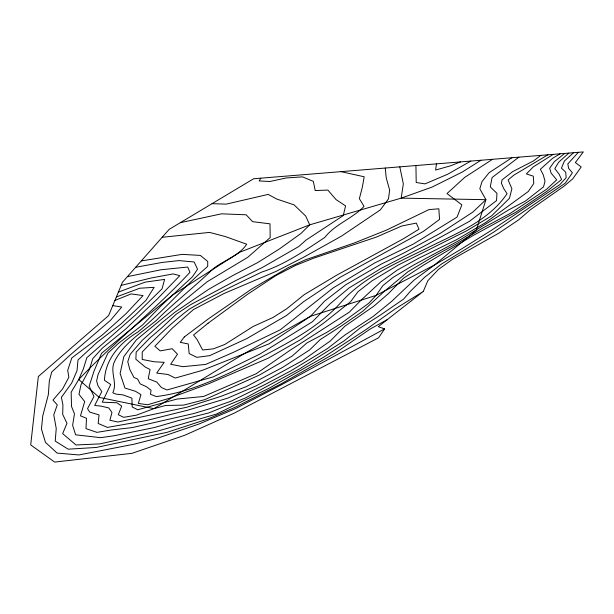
<?xml version="1.0" encoding="UTF-8"?>
<svg xmlns="http://www.w3.org/2000/svg" width="614" height="614" viewBox="0 0 614 614"><rect width="100%" height="100%" fill="white"/><g stroke="black" fill="none" stroke-linecap="round" stroke-linejoin="round"><path stroke-width="0.92" d="M436.439 163.877L435.61 170.04L450.269 165.895L460.423 161.919M423.284 291.458L427.797 280.775L438.396 269.469L452.84 259.062L498.545 233.32L518.561 219.935L530.458 209.681L564.066 186.188L572.808 178.758L581.189 166.962L575.356 162.556L583.3 151.919L253.628 178.758L169.165 229.36L122.485 282.21L108.624 315.611L38.337 376.52L30.7 444.92L54.654 462.081L131.972 453.332L184.845 435.234L234.318 413.099L378.546 337.815L384.61 328.92L378.262 326.679L423.284 291.458L395.324 308.796L365.576 329.864L323.056 357.563L269.638 387.964L216.351 414.105L159.586 430.56L99.99 443.884L75.975 444.973L62.651 433.607L66.987 423.284L62.689 414.419L62.927 404.964L61.4 397.319L71.684 383.075L77.019 370.672L78.009 359.934L97.258 342.198L120.92 324.038L145.963 300.376L154.122 287.344L139.739 288.219L116.361 296.969M260.796 178.175L259.131 180.938L269.83 181.498L286.254 177.96L302.487 176.863L313.34 181.376L315.197 190.547L327.868 190.079L336.096 199.634L345.59 205.867L343.249 215.598L306.14 240.005L298.849 246.483L262.447 267.443L236.198 280.345L190.616 304.651L176.241 314.191L161.85 327.769L149.762 338.099L136.185 352.083L135.855 359.221L145.403 367.149L150.062 369.498L148.235 378.738L156.77 382.085L161.444 387.518L166.977 389.967L213.089 376.927L259.837 354.101L312.373 321.79L330.033 303.838L349.059 287.974L380.895 268.533L425.671 245.362L469.48 221.324L496.526 200.632L496.972 193.333L490.287 186.932L492.067 177.546L518.899 157.161M578.327 152.326L567.82 163.93L568.618 168.351L572.417 172.787L565.241 183.172L493.441 232.299L441.328 264.143L424.481 277.405L410.198 291.466L403.575 299.125L381.025 314.644L359.896 328.168L343.955 340.993L299.494 368.93L245.224 398.049L208.906 412.884L177.976 420.705L154.605 427.482L114.626 435.664L100.711 437.667L75.606 434.812L72.636 425.249L74.463 413.828L71.5 406.43L71.163 392.208L78.761 379.521L83.258 369.183L86.858 357.67L135.195 315.251L162.027 288.841L164.629 279.401L145.127 282.141L118.372 292.118M573.537 152.717L564.396 161.029L561.457 168.121L565.686 172.219L566.162 177.699L559.784 184.668L491.76 230.12L461.598 248.916L434.413 265.056L376.098 295.388L310.523 316.279L244.004 353.794L153.907 408.655L136.492 415.141L123.713 417.32L118.295 414.711L121.695 406.146L116.952 402.769L102.239 402.193L110.704 384.487L104.464 380.289C105.232 358.929 120.459 342.351 138.02 331.959C162.817 311.789 183.463 287.268 207.693 266.415L207.739 261.457L200.333 255.416L182.105 254.365L141.289 260.919M568.787 153.101L558.686 162.203L554.81 168.612L559.093 174.115L561.595 179.526L546.813 191.415L516.205 212.014L472.788 235.722L423.645 265.041L403.544 278.188L388.155 293.83L373.865 306.156L344.914 326.195L330.271 341.016L302.096 360.848L256.222 385.792L227.456 398.225L187.423 410.275L146.462 420.521L107.412 427.405L98.186 423.483L99.054 414.918L89.682 412.086L87.526 408.663L93.957 396.506L89.16 386.122L94.08 370.971L101.609 353.242L172.68 294.989L192.512 276.714L197.547 269.201L194.154 261.994L178.973 260.589L162.203 262.431L135.663 267.29M564.703 153.431L554.258 161.751L549.66 168.228L551.103 173.087L556.729 179.864L546.537 189.304L510.034 213.518L482.796 228.032L458.197 242.845L433.238 256.598L407.911 271.772L383.973 291.65L362.797 311.214L340.824 326.326L320.117 339.665L309.679 349.903L282.739 367.333L245.999 386.766L220.395 396.537L186.679 407.266L117.88 422.01L109.883 420.26L111.963 412.524L108.785 407.942L101.333 406.169L94.679 405.455L101.817 391.617L98.025 385.861L96.621 380.972L98.048 374.594L107.872 353.173L118.279 343.502L142.555 324.959L161.014 305.856L172.68 294.989L239.759 252.224L309.717 224.831L401.195 198.13L432.095 187.07L462.304 172.035L480.946 160.254M540.85 155.373L533.612 160.845L512.606 171.659L501.976 179.956L501.469 183.371L503.756 188.621L507.072 193.679C488.483 221.232 456.156 233.489 427.613 247.81C397.043 262.992 363.933 276.599 340.732 302.648C315.657 330.486 280.498 346.603 247.995 364.11C218.784 378.224 188.866 392.638 156.278 396.552L150.468 394.272L151.036 390.228L146.293 386.636L140.184 383.873L137.613 379.022L133.967 377.487L129.884 369.72L127.766 361.7L130.222 354.278L142.149 340.386L162.165 322.488L175.005 312.173L208.906 289.163L232.806 275.54L257.627 262.615L279.339 249L301.075 233.381L309.717 224.831L305.703 216.051L294.068 204.853L276.691 199.028L268.188 194.408L226.182 204.132L212.053 203.664M511.899 157.729L489.066 172.757L482.005 181.59L479.81 188.797L485.927 199.688L476.295 230.288L434.413 265.056L414.458 279.761L391.755 301.305L372.982 316.594L344.938 335.014L327.477 348.583L290.476 371.079L264.918 384.571L231.317 401.103L209.896 408.663L193.84 413.514L132.34 427.567L111.364 430L96.905 432.363L85.975 428.595L86.497 418.287L80.488 415.855L84.701 401.533L78.991 394.318L80.918 384.993L89.498 369.252L92.775 358.607L102.308 348.153L125.31 329.396L157.407 298.888L179.818 275.64L173.056 273.921L151.267 277.965L121.165 285.38M492.505 159.31L464.783 177.331L447 193.556L461.866 204.876L457.039 217.11L413.567 243.942L374.786 262.915L333.241 287.882L280.191 329.864L233.65 352.221L205.644 364.424L182.903 366.688L170.661 364.24L177.492 354.209L172.173 348.714L160.208 350.901L154.858 346.281L172.081 328.337L193.464 309.556L224.287 293.4L276.308 271.281L303.968 257.066L341.461 236.137L380.358 209.873L388.455 198.898L389.66 190.087L386.206 177.776L385.27 168.036M553.206 154.367L533.389 166.816L526.375 173.908L533.29 176.149L533.773 183.509L528.293 191.507L485.551 222.629L456.524 239.706L418.587 258.31L397.45 269.968L380.711 281.933L361.239 299.985L349.32 312.142L290 350.318L256.092 373.78L203.48 396.498L177.085 399.046L137.697 409.768L132.202 406.975L131.864 398.118L122.9 394.886L116.107 394.15L112.792 392.791C117.804 382.507 109.515 371.838 114.511 361.516C123.575 343.487 141.159 332.788 156.301 320.47C174.199 302.487 194.438 287.106 212.559 269.362C223.458 260.19 238.554 256.429 246.721 244.211L225.284 236.551L209.566 232.407L162.18 237.273M547.895 154.805L513.726 175.22L508.1 179.933L511.907 188.736L509.443 198.33L491.584 215.867L466.655 230.803L398.402 264.933L372.107 280.759L358.023 291.673L350.533 301.773L324.077 322.787L300.937 339.435L268.203 358.192L208.522 383.811L168.566 398.524L147.69 404.756L138.327 403.475L140.959 394.649L135.456 391.272L124.934 388.048L120.106 373.489L123.821 356.657L136.392 339.849L207.164 281.757L247.78 257.297L270.183 237.587L269.999 223.841L252.607 221.662L246.168 214.793L221.477 213.826L180.286 222.69M560.075 153.807L552.608 158.297L540.381 169.257L543.19 174.66L545.025 181.199L543.528 186.863L525.323 201.131L508.661 209.888L458.251 240.987L413.897 264.903L393.213 277.313L382.952 285.525L376.098 295.388L368.761 303.262L340.632 323.708L326.663 332.458L306.87 342.957L292.164 356.082L259.622 374.947L204.731 399.66L183.609 405.133L165.665 405.463L153.907 408.655L99.184 397.365L78.761 379.521C114.15 342.029 154.943 310.116 189.964 272.317L187.707 267.036L161.114 269.753L127.397 276.645M470.815 161.075L447.629 174.269L424.995 183.878L416.208 182.504L415.931 165.542M387.173 319.71L370.311 328.935L334.722 353.38L281.112 383.865L235.3 407.236L207.908 418.948L166.977 432.348L96.298 447.46L68.169 449.187L55.229 441.082L56.242 428.488L53.771 414.849L57.286 404.856L52.973 400.105L62.636 388.862L68.875 377.196L67.701 370.372L71.784 357.97L102.707 334.638L126.077 313.654L143.031 295.564L131.143 293.914L114.91 300.469M384.61 328.92L282.632 384.157L235.392 408.694L198.959 424.028L157.414 438.25L134.159 444.183L78.899 454.951L57.14 453.101L45.451 442.356L41.453 429.04L42.734 415.97L48.352 394.61L49.304 381.179L51.691 372.053L69.866 355.276L110.535 320.308L121.741 307.008L112.776 305.618M340.931 171.651L364.186 176.778L362.298 187.4L359.374 198.66L364.025 206.396C352.421 218.676 335.313 223.995 324.768 237.464C304.767 250.642 284.673 264.634 261.702 272.086C237.257 283.883 212.69 295.464 189.25 309.195C172.411 322.112 156.854 336.633 142.233 352.006L142.202 359.459L154.221 361.776L164.191 362.314L156.723 373.082L168.021 374.494L175.251 378.063L201.899 370.503L269.062 343.848L310.523 316.279L324.645 301.083L345.859 284.696L381.471 263.982L403.329 253.275L440.415 233.236L472.772 212.152L485.927 199.688L401.195 198.13L403.329 183.862L399.806 166.855M184.3 336.948L180.263 342.351L188.252 343.947L189.143 353.557L196.818 357.348L209.712 355.644L246.767 338.613L286.508 315.496L303.638 301.666L339.987 277.374L423.384 231.401L439.555 219.421L438.833 208.775L428.871 209.635L386.651 230.035L354.186 243.014L305.595 259.76L288.856 267.29L251.832 288.902L208.729 318.62L184.3 336.948M208.085 323.217L193.556 335.014L197.109 339.557L202.628 349.995L213.311 348.844L224.716 344.508L253.168 326.471L273 317.484L286.769 308.742L304.229 294.636L336.365 275.371L403.575 238.662L419.009 229.191L416.3 223.089L401.825 225.983L376.397 237.065L313.593 258.218L295.725 265.325L275.893 275.571L247.649 294.221L208.085 323.217"/></g></svg>
